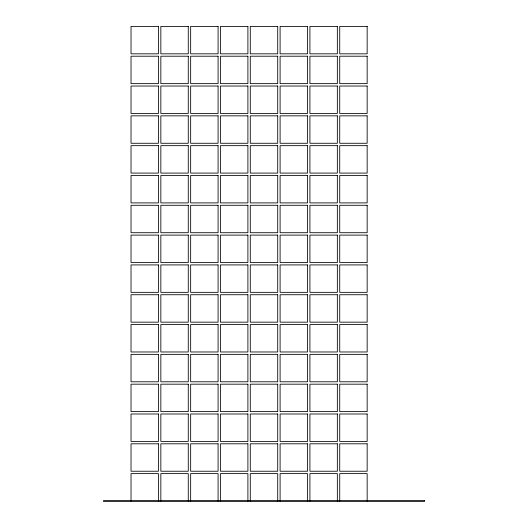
<?xml version="1.0" encoding="UTF-8"?>
<svg xmlns="http://www.w3.org/2000/svg" width="528" height="528" viewBox="0 0 528 528"><rect width="100%" height="100%" fill="white"/><g stroke="black" fill="none" stroke-linecap="round" stroke-linejoin="round"><path stroke-width="0.79" d="M367.158 501.052L367.158 473.623L339.728 473.623L339.728 501.052M337.346 501.052L337.346 473.623L309.916 473.623L309.916 501.052M307.527 501.052L307.527 473.623L280.097 473.623L280.097 501.052M277.715 501.052L277.715 473.623L250.285 473.623L250.285 501.052M247.903 501.052L247.903 473.623L220.473 473.623L220.473 501.052M218.084 501.052L218.084 473.623L190.654 473.623L190.654 501.052M188.272 501.052L188.272 473.623L160.842 473.623L160.842 501.052M158.453 501.052L158.453 473.623L131.023 473.623L131.023 501.052M158.453 26.4L131.023 26.4L131.023 53.83L158.453 53.83L158.453 26.4M188.272 26.4L160.842 26.4L160.842 53.83L188.272 53.83L188.272 26.4M218.084 26.4L190.654 26.4L190.654 53.83L218.084 53.83L218.084 26.4M247.903 26.4L220.473 26.4L220.473 53.83L247.903 53.83L247.903 26.4M277.715 26.4L250.285 26.4L250.285 53.83L277.715 53.83L277.715 26.4M307.527 26.4L280.097 26.4L280.097 53.83L307.527 53.83L307.527 26.4M337.346 26.4L309.916 26.4L309.916 53.83L337.346 53.83L337.346 26.4M367.158 26.4L339.728 26.4L339.728 53.83L367.158 53.83L367.158 26.4M158.453 56.212L131.023 56.212L131.023 83.642L158.453 83.642L158.453 56.212M188.272 56.212L160.842 56.212L160.842 83.642L188.272 83.642L188.272 56.212M218.084 56.212L190.654 56.212L190.654 83.642L218.084 83.642L218.084 56.212M247.903 56.212L220.473 56.212L220.473 83.642L247.903 83.642L247.903 56.212M277.715 56.212L250.285 56.212L250.285 83.642L277.715 83.642L277.715 56.212M307.527 56.212L280.097 56.212L280.097 83.642L307.527 83.642L307.527 56.212M337.346 56.212L309.916 56.212L309.916 83.642L337.346 83.642L337.346 56.212M367.158 56.212L339.728 56.212L339.728 83.642L367.158 83.642L367.158 56.212M158.453 86.031L131.023 86.031L131.023 113.461L158.453 113.461L158.453 86.031M188.272 86.031L160.842 86.031L160.842 113.461L188.272 113.461L188.272 86.031M218.084 86.031L190.654 86.031L190.654 113.461L218.084 113.461L218.084 86.031M247.903 86.031L220.473 86.031L220.473 113.461L247.903 113.461L247.903 86.031M277.715 86.031L250.285 86.031L250.285 113.461L277.715 113.461L277.715 86.031M307.527 86.031L280.097 86.031L280.097 113.461L307.527 113.461L307.527 86.031M337.346 86.031L309.916 86.031L309.916 113.461L337.346 113.461L337.346 86.031M367.158 86.031L339.728 86.031L339.728 113.461L367.158 113.461L367.158 86.031M158.453 115.843L131.023 115.843L131.023 143.273L158.453 143.273L158.453 115.843M188.272 115.843L160.842 115.843L160.842 143.273L188.272 143.273L188.272 115.843M218.084 115.843L190.654 115.843L190.654 143.273L218.084 143.273L218.084 115.843M247.903 115.843L220.473 115.843L220.473 143.273L247.903 143.273L247.903 115.843M277.715 115.843L250.285 115.843L250.285 143.273L277.715 143.273L277.715 115.843M307.527 115.843L280.097 115.843L280.097 143.273L307.527 143.273L307.527 115.843M337.346 115.843L309.916 115.843L309.916 143.273L337.346 143.273L337.346 115.843M367.158 115.843L339.728 115.843L339.728 143.273L367.158 143.273L367.158 115.843M158.453 145.662L131.023 145.662L131.023 173.092L158.453 173.092L158.453 145.662M188.272 145.662L160.842 145.662L160.842 173.092L188.272 173.092L188.272 145.662M218.084 145.662L190.654 145.662L190.654 173.092L218.084 173.092L218.084 145.662M247.903 145.662L220.473 145.662L220.473 173.092L247.903 173.092L247.903 145.662M277.715 145.662L250.285 145.662L250.285 173.092L277.715 173.092L277.715 145.662M307.527 145.662L280.097 145.662L280.097 173.092L307.527 173.092L307.527 145.662M337.346 145.662L309.916 145.662L309.916 173.092L337.346 173.092L337.346 145.662M367.158 145.662L339.728 145.662L339.728 173.092L367.158 173.092L367.158 145.662M158.453 175.474L131.023 175.474L131.023 202.904L158.453 202.904L158.453 175.474M188.272 175.474L160.842 175.474L160.842 202.904L188.272 202.904L188.272 175.474M218.084 175.474L190.654 175.474L190.654 202.904L218.084 202.904L218.084 175.474M247.903 175.474L220.473 175.474L220.473 202.904L247.903 202.904L247.903 175.474M277.715 175.474L250.285 175.474L250.285 202.904L277.715 202.904L277.715 175.474M307.527 175.474L280.097 175.474L280.097 202.904L307.527 202.904L307.527 175.474M337.346 175.474L309.916 175.474L309.916 202.904L337.346 202.904L337.346 175.474M367.158 175.474L339.728 175.474L339.728 202.904L367.158 202.904L367.158 175.474M158.453 205.286L131.023 205.286L131.023 232.716L158.453 232.716L158.453 205.286M188.272 205.286L160.842 205.286L160.842 232.716L188.272 232.716L188.272 205.286M218.084 205.286L190.654 205.286L190.654 232.716L218.084 232.716L218.084 205.286M247.903 205.286L220.473 205.286L220.473 232.716L247.903 232.716L247.903 205.286M277.715 205.286L250.285 205.286L250.285 232.716L277.715 232.716L277.715 205.286M307.527 205.286L280.097 205.286L280.097 232.716L307.527 232.716L307.527 205.286M337.346 205.286L309.916 205.286L309.916 232.716L337.346 232.716L337.346 205.286M367.158 205.286L339.728 205.286L339.728 232.716L367.158 232.716L367.158 205.286M158.453 235.105L131.023 235.105L131.023 262.535L158.453 262.535L158.453 235.105M188.272 235.105L160.842 235.105L160.842 262.535L188.272 262.535L188.272 235.105M218.084 235.105L190.654 235.105L190.654 262.535L218.084 262.535L218.084 235.105M247.903 235.105L220.473 235.105L220.473 262.535L247.903 262.535L247.903 235.105M277.715 235.105L250.285 235.105L250.285 262.535L277.715 262.535L277.715 235.105M307.527 235.105L280.097 235.105L280.097 262.535L307.527 262.535L307.527 235.105M337.346 235.105L309.916 235.105L309.916 262.535L337.346 262.535L337.346 235.105M367.158 235.105L339.728 235.105L339.728 262.535L367.158 262.535L367.158 235.105M158.453 264.917L131.023 264.917L131.023 292.347L158.453 292.347L158.453 264.917M188.272 264.917L160.842 264.917L160.842 292.347L188.272 292.347L188.272 264.917M218.084 264.917L190.654 264.917L190.654 292.347L218.084 292.347L218.084 264.917M247.903 264.917L220.473 264.917L220.473 292.347L247.903 292.347L247.903 264.917M277.715 264.917L250.285 264.917L250.285 292.347L277.715 292.347L277.715 264.917M307.527 264.917L280.097 264.917L280.097 292.347L307.527 292.347L307.527 264.917M337.346 264.917L309.916 264.917L309.916 292.347L337.346 292.347L337.346 264.917M367.158 264.917L339.728 264.917L339.728 292.347L367.158 292.347L367.158 264.917M158.453 294.736L131.023 294.736L131.023 322.166L158.453 322.166L158.453 294.736M188.272 294.736L160.842 294.736L160.842 322.166L188.272 322.166L188.272 294.736M218.084 294.736L190.654 294.736L190.654 322.166L218.084 322.166L218.084 294.736M247.903 294.736L220.473 294.736L220.473 322.166L247.903 322.166L247.903 294.736M277.715 294.736L250.285 294.736L250.285 322.166L277.715 322.166L277.715 294.736M307.527 294.736L280.097 294.736L280.097 322.166L307.527 322.166L307.527 294.736M337.346 294.736L309.916 294.736L309.916 322.166L337.346 322.166L337.346 294.736M367.158 294.736L339.728 294.736L339.728 322.166L367.158 322.166L367.158 294.736M158.453 324.548L131.023 324.548L131.023 351.978L158.453 351.978L158.453 324.548M188.272 324.548L160.842 324.548L160.842 351.978L188.272 351.978L188.272 324.548M218.084 324.548L190.654 324.548L190.654 351.978L218.084 351.978L218.084 324.548M247.903 324.548L220.473 324.548L220.473 351.978L247.903 351.978L247.903 324.548M277.715 324.548L250.285 324.548L250.285 351.978L277.715 351.978L277.715 324.548M307.527 324.548L280.097 324.548L280.097 351.978L307.527 351.978L307.527 324.548M337.346 324.548L309.916 324.548L309.916 351.978L337.346 351.978L337.346 324.548M367.158 324.548L339.728 324.548L339.728 351.978L367.158 351.978L367.158 324.548M158.453 354.361L131.023 354.361L131.023 381.79L158.453 381.79L158.453 354.361M188.272 354.361L160.842 354.361L160.842 381.79L188.272 381.79L188.272 354.361M218.084 354.361L190.654 354.361L190.654 381.79L218.084 381.79L218.084 354.361M247.903 354.361L220.473 354.361L220.473 381.79L247.903 381.79L247.903 354.361M277.715 354.361L250.285 354.361L250.285 381.79L277.715 381.79L277.715 354.361M307.527 354.361L280.097 354.361L280.097 381.79L307.527 381.79L307.527 354.361M337.346 354.361L309.916 354.361L309.916 381.79L337.346 381.79L337.346 354.361M367.158 354.361L339.728 354.361L339.728 381.79L367.158 381.79L367.158 354.361M158.453 384.179L131.023 384.179L131.023 411.609L158.453 411.609L158.453 384.179M188.272 384.179L160.842 384.179L160.842 411.609L188.272 411.609L188.272 384.179M218.084 384.179L190.654 384.179L190.654 411.609L218.084 411.609L218.084 384.179M247.903 384.179L220.473 384.179L220.473 411.609L247.903 411.609L247.903 384.179M277.715 384.179L250.285 384.179L250.285 411.609L277.715 411.609L277.715 384.179M307.527 384.179L280.097 384.179L280.097 411.609L307.527 411.609L307.527 384.179M337.346 384.179L309.916 384.179L309.916 411.609L337.346 411.609L337.346 384.179M367.158 384.179L339.728 384.179L339.728 411.609L367.158 411.609L367.158 384.179M158.453 413.992L131.023 413.992L131.023 441.421L158.453 441.421L158.453 413.992M188.272 413.992L160.842 413.992L160.842 441.421L188.272 441.421L188.272 413.992M218.084 413.992L190.654 413.992L190.654 441.421L218.084 441.421L218.084 413.992M247.903 413.992L220.473 413.992L220.473 441.421L247.903 441.421L247.903 413.992M277.715 413.992L250.285 413.992L250.285 441.421L277.715 441.421L277.715 413.992M307.527 413.992L280.097 413.992L280.097 441.421L307.527 441.421L307.527 413.992M337.346 413.992L309.916 413.992L309.916 441.421L337.346 441.421L337.346 413.992M367.158 413.992L339.728 413.992L339.728 441.421L367.158 441.421L367.158 413.992M158.453 443.804L131.023 443.804L131.023 471.233L158.453 471.233L158.453 443.804M188.272 443.804L160.842 443.804L160.842 471.233L188.272 471.233L188.272 443.804M218.084 443.804L190.654 443.804L190.654 471.233L218.084 471.233L218.084 443.804M247.903 443.804L220.473 443.804L220.473 471.233L247.903 471.233L247.903 443.804M277.715 443.804L250.285 443.804L250.285 471.233L277.715 471.233L277.715 443.804M307.527 443.804L280.097 443.804L280.097 471.233L307.527 471.233L307.527 443.804M337.346 443.804L309.916 443.804L309.916 471.233L337.346 471.233L337.346 443.804M367.158 443.804L339.728 443.804L339.728 471.233L367.158 471.233L367.158 443.804M424.4 500.504L103.6 500.504L103.6 501.6L424.4 501.6L424.4 500.504"/></g></svg>
